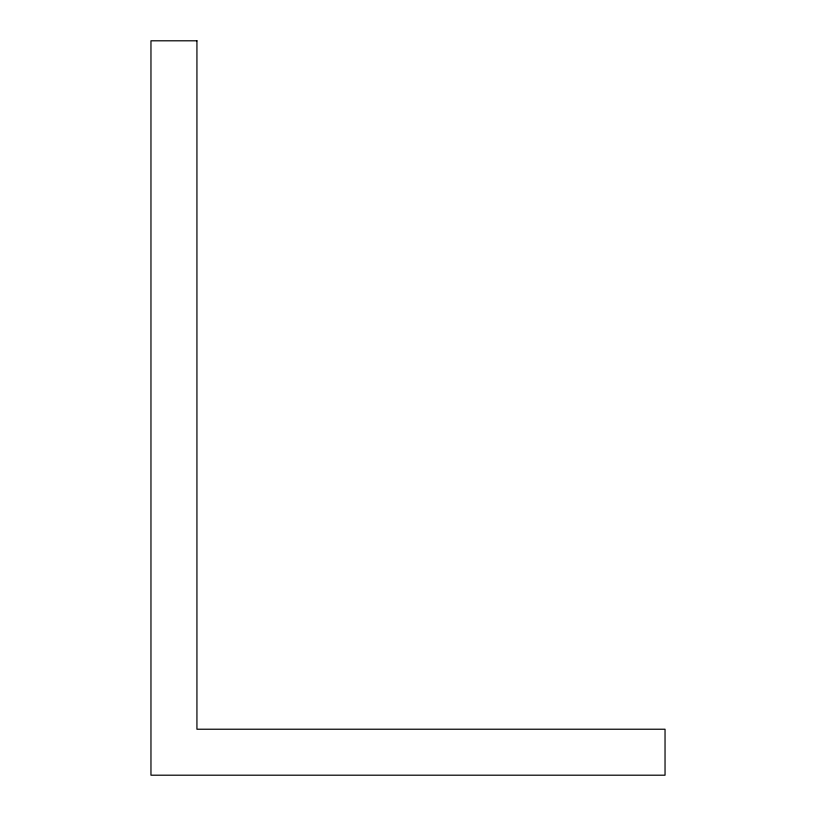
<?xml version="1.0" encoding="UTF-8"?>
<svg xmlns="http://www.w3.org/2000/svg" width="816" height="816" viewBox="0 0 816 816"><rect width="100%" height="100%" fill="white"/><g stroke="black" fill="none" stroke-linecap="round" stroke-linejoin="round"><path stroke-width="1.22" d="M196.931 40.8L150.96 40.8L150.96 775.2L665.04 775.2L665.04 729.229L196.931 729.229L196.931 40.8"/></g></svg>
